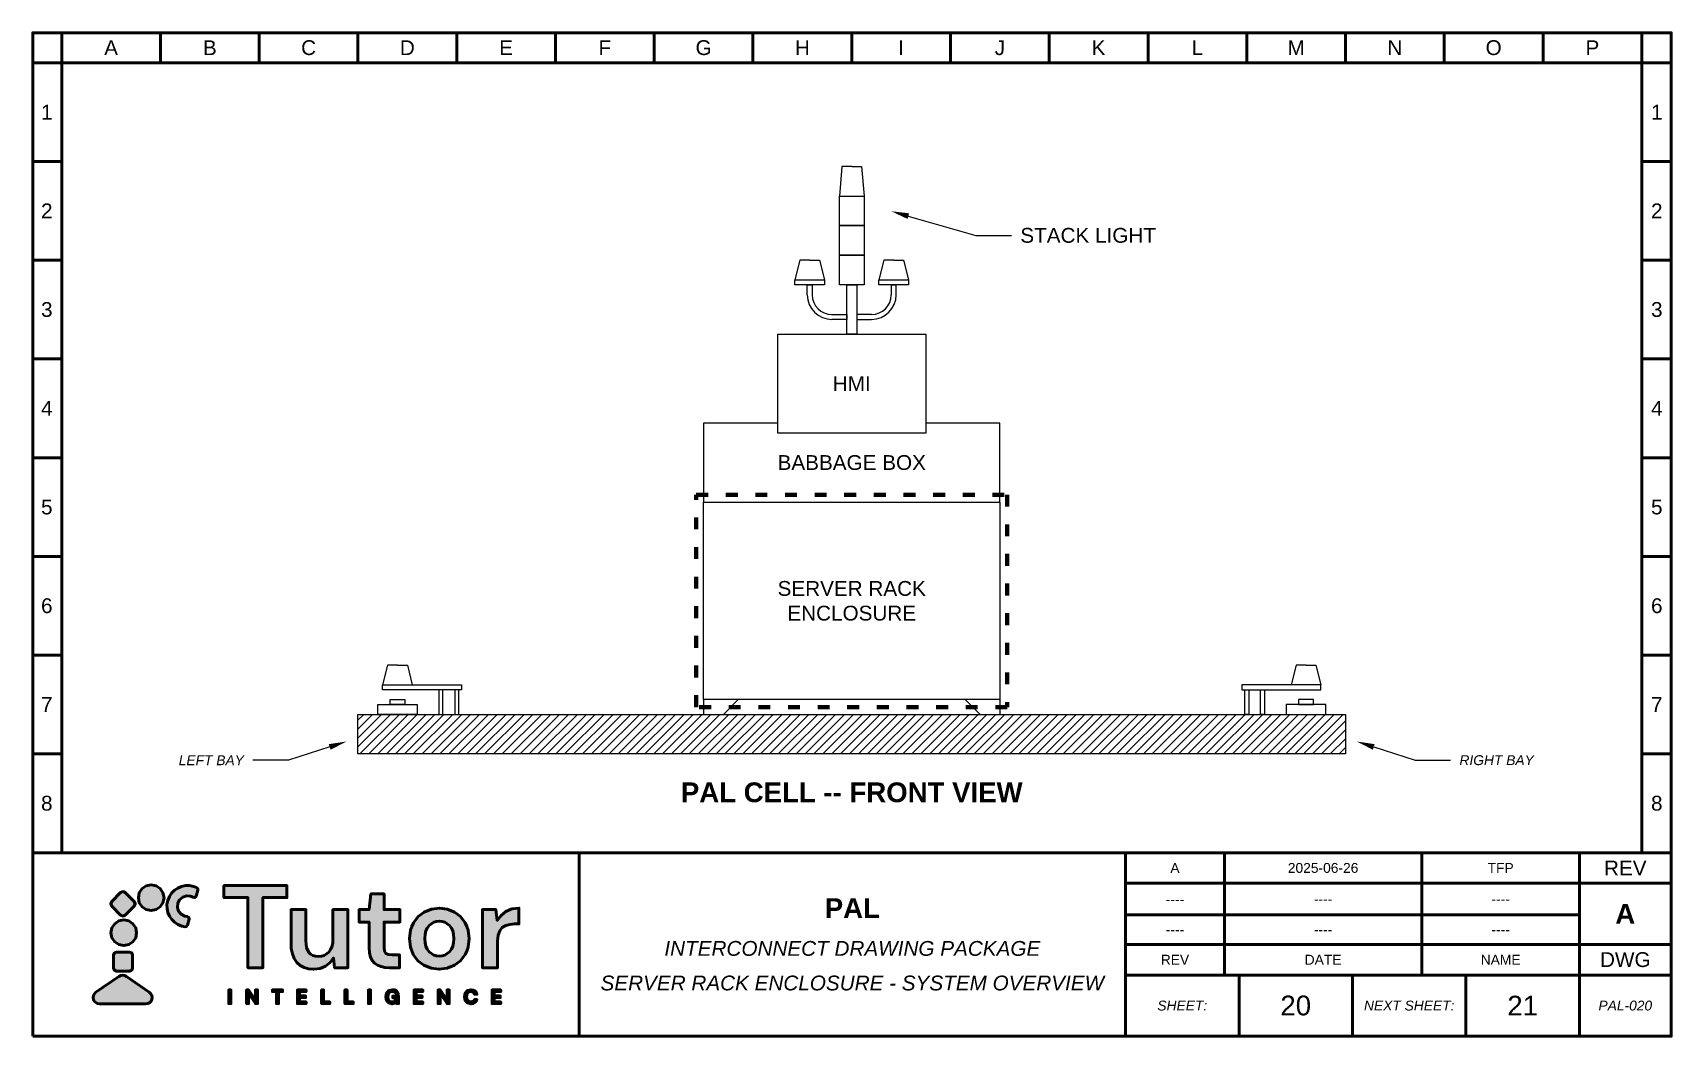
# Paper-space layout 'PAL-020' of a CAD drawing. Header units: inches. Extents: x 0 to 16.6, y 0 to 10.2.
# The model-space entities are those that its viewports show. They can reach past a viewport. Long polylines and large blocks are cut down to what shows.
import ezdxf
from ezdxf import colors
from ezdxf.entities.mleader import LeaderData, LeaderLine
from ezdxf.math import Vec2, Vec3

# ---------------------------------------------------------------- set-up
doc = ezdxf.new("R2010")
doc.units = ezdxf.units.IN
doc.header["$MEASUREMENT"] = 0
doc.linetypes.add('ACAD_ISO03W100', pattern=[30, 12, -18])
doc.layers.add('Layer 1', color=7, linetype='Continuous')
doc.styles.get("Standard").update_dxf_attribs({"font": 'arial.ttf'})

msp = doc.modelspace()

# ---------------------------------------------------------------- hatches: boundary and pattern name
h = msp.add_hatch()
h.set_pattern_fill('ANSI31', color=256, scale=0.51)
h.set_pattern_definition([(45, (-18.972687, -0.72652), (-0.04507806, 0.04507806), [])])
h.paths.add_polyline_path([(-16.855, 20.621), (-16.855, 21.021), (-26.855, 21.021), (-26.855, 20.621)])

# ---------------------------------------------------------------- linework, layer by layer
for p, q in [((-21.955, 26.571), (-21.98, 26.271)), ((-21.855, 26.571), (-21.955, 26.571)), ((-21.855, 26.571), (-21.755, 26.571)), ((-21.755, 26.571), (-21.73, 26.271)), ((-22.38, 25.621), (-22.43, 25.421)), ((-22.28, 25.621), (-22.38, 25.621)), ((-22.28, 25.621), (-22.18, 25.621)), ((-22.18, 25.621), (-22.13, 25.421)), ((-21.53, 25.621), (-21.58, 25.421)), ((-21.43, 25.621), (-21.53, 25.621)), ((-21.43, 25.621), (-21.33, 25.621)), ((-21.33, 25.621), (-21.28, 25.421)), ((-22.255, 25.371), (-22.305, 25.371)), ((-21.455, 25.371), (-21.405, 25.371)), ((-26.555, 21.521), (-26.605, 21.321)), ((-26.455, 21.521), (-26.555, 21.521)), ((-26.455, 21.521), (-26.355, 21.521)), ((-26.355, 21.521), (-26.305, 21.321)), ((-17.355, 21.521), (-17.405, 21.321)), ((-17.255, 21.521), (-17.355, 21.521)), ((-17.255, 21.521), (-17.155, 21.521)), ((-17.155, 21.521), (-17.105, 21.321)), ((-23.355, 21.171), (-23.355, 21.021)), ((-23.155, 21.021), (-23.005, 21.171)), ((-20.556, 21.021), (-20.706, 21.171)), ((-20.355, 21.171), (-20.356, 21.021))]:
    msp.add_line(p, q)
at = {"linetype": 'ACAD_ISO03W100', "ltscale": 0.02}
msp.add_lwpolyline([(-29.855, 27.621), (-13.855, 27.621), (-13.855, 19.621), (-29.855, 19.621)], close=True, dxfattribs=at)
for points in [[(-21.98, 26.271), (-21.73, 26.271), (-21.73, 25.971), (-21.98, 25.971)], [(-21.98, 25.971), (-21.73, 25.971), (-21.73, 25.671), (-21.98, 25.671)], [(-21.98, 25.671), (-21.73, 25.671), (-21.73, 25.371), (-21.98, 25.371)], [(-22.43, 25.421), (-22.13, 25.421), (-22.13, 25.371), (-22.43, 25.371)], [(-21.58, 25.421), (-21.28, 25.421), (-21.28, 25.371), (-21.58, 25.371)], [(-21.905, 25.371), (-21.805, 25.371), (-21.805, 24.871), (-21.905, 24.871)], [(-22.605, 24.871), (-21.105, 24.871), (-21.105, 23.871), (-22.605, 23.871)], [(-23.355, 23.171), (-20.355, 23.171), (-20.355, 21.171), (-23.355, 21.171)], [(-26.605, 21.321), (-25.805, 21.321), (-25.805, 21.271), (-26.605, 21.271)], [(-25.995, 21.271), (-26.035, 21.271), (-26.035, 21.021), (-25.995, 21.021)], [(-25.835, 21.271), (-25.875, 21.271), (-25.875, 21.021), (-25.835, 21.021)], [(-17.105, 21.321), (-17.905, 21.321), (-17.905, 21.271), (-17.105, 21.271)], [(-17.875, 21.271), (-17.835, 21.271), (-17.835, 21.021), (-17.875, 21.021)], [(-17.715, 21.271), (-17.675, 21.271), (-17.675, 21.021), (-17.715, 21.021)], [(-26.655, 21.121), (-26.255, 21.121), (-26.255, 21.021), (-26.655, 21.021)], [(-26.53, 21.171), (-26.38, 21.171), (-26.38, 21.121), (-26.53, 21.121)], [(-17.055, 21.121), (-17.455, 21.121), (-17.455, 21.021), (-17.055, 21.021)], [(-17.18, 21.171), (-17.33, 21.171), (-17.33, 21.121), (-17.18, 21.121)], [(-26.855, 21.021), (-16.855, 21.021), (-16.855, 20.621), (-26.855, 20.621)]]:
    msp.add_lwpolyline(points, close=True)
for points in [[(-22.305, 25.271), (-22.305, 25.371), (-22.255, 25.371), (-22.255, 25.271)], [(-21.405, 25.271), (-21.405, 25.371), (-21.455, 25.371), (-21.455, 25.271)], [(-22.055, 25.071), (-21.905, 25.071), (-21.905, 25.021), (-22.055, 25.021)], [(-21.655, 25.071), (-21.805, 25.071), (-21.805, 25.021), (-21.655, 25.021)], [(-22.605, 23.971), (-23.355, 23.971), (-23.355, 23.171), (-20.355, 23.171), (-20.355, 23.971), (-21.105, 23.971)]]:
    msp.add_lwpolyline(points)
at = {"color": 3, "linetype": 'ACAD_ISO03W100', "lineweight": 80, "ltscale": 0.01}
msp.add_lwpolyline([(-23.43, 23.246), (-20.28, 23.246), (-20.28, 21.096), (-23.43, 21.096)], close=True, dxfattribs=at)
for centre, radius, start, end in [((-22.055, 25.271), 0.25, 180, 270), ((-22.055, 25.271), 0.2, 180, 270), ((-21.655, 25.271), 0.2, 270, 0), ((-21.655, 25.271), 0.25, 270, 0)]:
    msp.add_arc(centre, radius, start, end)

# ---------------------------------------------------------------- texts
at = {"color": 3, "attachment_point": 5}
for s, width, insert, char_height in [('{\\C256;HMI}', 2.12146, (-21.855, 24.371), 0.15), ('{\\C256;BABBAGE BOX}', 2.12146, (-21.855, 23.571), 0.15), ('{\\C256;SERVER RACK ENCLOSURE}', 2.12146, (-21.855, 22.171), 0.15), ('{\\fArial|b1|i0|c0|p34;\\C256;PAL CELL -- FRONT VIEW}', 3.93339, (-21.855, 20.231), 0.2)]:
    msp.add_mtext_dynamic_manual_height_columns(s, width=width, gutter_width=1, heights=[0], dxfattribs=dict(at, insert=insert, char_height=char_height))

# ---------------------------------------------------------------- leaders
ml = msp.add_multileader_mtext('Standard')
ml.set_content('\\pxsm1.2;STACK LIGHT', color=256)
ml.set_leader_properties()
ml.build(insert=Vec2(0, 0))
ml.multileader.update_dxf_attribs({"dogleg_length": 0.36, "arrow_head_size": 0.18})
ctx = ml.context
ctx.base_point, ctx.char_height, ctx.arrow_head_size, ctx.landing_gap_size, ctx.plane_origin = Vec3(-20.238, 25.872), 0.15, 0.18, 0.09, Vec3(-15.425, 27.347)
notes = []
notes.append((ctx, [(1, (1, 1, 0), (-20.598, 25.872), (1, 0), 0.36, [(0, [(-21.455, 26.117)], 0, [])])]))
ctx.mtext.insert, ctx.mtext.width, ctx.mtext.flow_direction = Vec3(-20.148, 25.948), 1.4456, 5
ml = msp.add_multileader_mtext('Standard')
ml.set_content('\\pxsm1.2;{\\fArial|b0|i1|c0|p34;LEFT BAY}', color=256)
ml.set_leader_properties()
ml.build(insert=Vec2(0, 0))
ml.multileader.update_dxf_attribs({"dogleg_length": 0.36, "arrow_head_size": 0.18})
ctx = ml.context
ctx.base_point, ctx.char_height, ctx.arrow_head_size, ctx.landing_gap_size, ctx.plane_origin = Vec3(-28.769, 20.557), 0.1, 0.18, 0.09, Vec3(-32.312, 21.615)
ctx.text_align_type = 2
notes.append((ctx, [(1, (1, 1, 0), (-27.56, 20.557), (-1, 0), 0.36, [(0, [(-26.97, 20.747)], 0, [])])]))
ctx.mtext.insert, ctx.mtext.width, ctx.mtext.alignment, ctx.mtext.flow_direction = Vec3(-28.01, 20.607), 1.4456, 3, 5
ml = msp.add_multileader_mtext('Standard')
ml.set_content('\\pxsm1.2;{\\fArial|b0|i1|c0|p34;RIGHT BAY}', color=256)
ml.set_leader_properties()
ml.build(insert=Vec2(0, 0))
ml.multileader.update_dxf_attribs({"dogleg_length": 0.36, "arrow_head_size": 0.18})
ctx = ml.context
ctx.base_point, ctx.char_height, ctx.arrow_head_size, ctx.landing_gap_size, ctx.plane_origin = Vec3(-15.791, 20.557), 0.1, 0.18, 0.09, Vec3(-11.398, 21.615)
notes.append((ctx, [(1, (1, 1, 0), (-16.151, 20.557), (1, 0), 0.36, [(0, [(-16.741, 20.747)], 0, [])])]))
ctx.mtext.insert, ctx.mtext.width, ctx.mtext.flow_direction = Vec3(-15.701, 20.608), 1.4456, 5
for ctx, leaders in notes:
    for number, flags, end, landing, length, lines in leaders:
        leader = LeaderData()
        leader.index, (leader.has_last_leader_line, leader.has_dogleg_vector, leader.attachment_direction) = number, flags
        leader.last_leader_point, leader.dogleg_vector, leader.dogleg_length = Vec3(end), Vec3(landing), length
        for number, points, colour, breaks in lines:
            line = LeaderLine()
            line.index, line.vertices, line.color, line.breaks = number, Vec3.list(points), colors.encode_raw_color(colour), breaks
            leader.lines.append(line)
        ctx.leaders.append(leader)

psp = doc.layouts.new('PAL-020')

# ---------------------------------------------------------------- hatches: boundary and pattern name
at = {"lineweight": 50, "true_color": 0x347eec}
h = psp.add_hatch(color=150, dxfattribs=at)
h.dxf.hatch_style = 1
h.paths.add_polyline_path([(1.153, 0.337), (1.175, 0.34), (1.194, 0.35), (1.208, 0.365), (1.216, 0.383), (1.219, 0.403), (1.216, 0.423), (1.207, 0.441), (1.19, 0.457), (0.958, 0.616), (0.94, 0.625), (0.92, 0.628), (0.901, 0.625), (0.883, 0.616), (0.65, 0.457), (0.634, 0.441), (0.624, 0.423), (0.621, 0.403), (0.625, 0.383), (0.633, 0.365), (0.647, 0.35), (0.665, 0.34), (0.688, 0.337)])
h.paths.add_polyline_path([(0.859, 0.863), (0.836, 0.853), (0.826, 0.83), (0.826, 0.701), (0.836, 0.678), (0.859, 0.668), (0.988, 0.668), (1.012, 0.678), (1.021, 0.701), (1.021, 0.83), (1.012, 0.853), (0.988, 0.863)])
h.paths.add_polyline_path([(0.932, 0.928), (0.983, 0.938), (1.024, 0.966), (1.052, 1.008), (1.062, 1.058), (1.052, 1.109), (1.024, 1.15), (0.983, 1.178), (0.932, 1.188), (0.882, 1.178), (0.84, 1.15), (0.812, 1.109), (0.802, 1.058), (0.812, 1.008), (0.84, 0.966), (0.882, 0.938)])
h.paths.add_polyline_path([(1.038, 1.328), (1.048, 1.351), (1.038, 1.374), (0.947, 1.465), (0.924, 1.475), (0.9, 1.465), (0.809, 1.374), (0.8, 1.351), (0.809, 1.328), (0.9, 1.236), (0.924, 1.227), (0.947, 1.236)])
h.paths.add_polyline_path([(1.117, 1.321), (1.158, 1.293), (1.209, 1.283), (1.259, 1.293), (1.301, 1.321), (1.328, 1.362), (1.339, 1.413), (1.328, 1.463), (1.301, 1.505), (1.259, 1.533), (1.209, 1.543), (1.158, 1.533), (1.117, 1.505), (1.089, 1.463), (1.079, 1.413), (1.089, 1.362)])
h.paths.add_polyline_path([(1.37, 1.303), (1.378, 1.263), (1.394, 1.226), (1.417, 1.193), (1.445, 1.164), (1.48, 1.141), (1.519, 1.125), (1.552, 1.118), (1.568, 1.122), (1.577, 1.135), (1.595, 1.197), (1.591, 1.214), (1.575, 1.222), (1.549, 1.226), (1.512, 1.245), (1.486, 1.276), (1.474, 1.315), (1.478, 1.356), (1.497, 1.393), (1.528, 1.419), (1.567, 1.431), (1.608, 1.428), (1.632, 1.417), (1.65, 1.415), (1.663, 1.427), (1.681, 1.489), (1.68, 1.505), (1.669, 1.516), (1.638, 1.528), (1.596, 1.536), (1.555, 1.536), (1.515, 1.527), (1.478, 1.511), (1.444, 1.489), (1.416, 1.46), (1.393, 1.425), (1.377, 1.386), (1.369, 1.344)])
at = {"lineweight": 50, "true_color": 0x000000}
h = psp.add_hatch(color=18, dxfattribs=at)
h.dxf.hatch_style = 1
h.paths.add_polyline_path([(2.34, 1.414), (2.584, 1.414), (2.584, 1.536), (1.946, 1.536), (1.946, 1.414), (2.188, 1.414), (2.188, 0.704), (2.34, 0.704)])
h.paths.add_polyline_path([(2.625, 0.961), (2.628, 0.898), (2.639, 0.843), (2.658, 0.797), (2.684, 0.758), (2.718, 0.728), (2.757, 0.707), (2.803, 0.694), (2.855, 0.689), (2.92, 0.697), (2.975, 0.72), (3.021, 0.757), (3.055, 0.804), (3.067, 0.704), (3.201, 0.704), (3.201, 1.293), (3.049, 1.293), (3.049, 0.989), (3.047, 0.951), (3.039, 0.917), (3.026, 0.888), (3.008, 0.863), (2.986, 0.843), (2.961, 0.829), (2.934, 0.821), (2.904, 0.818), (2.873, 0.82), (2.846, 0.828), (2.824, 0.841), (2.807, 0.858), (2.783, 0.908), (2.776, 0.975), (2.776, 1.293), (2.625, 1.293)])
h.paths.add_polyline_path([(3.416, 0.909), (3.419, 0.856), (3.43, 0.812), (3.447, 0.776), (3.472, 0.749), (3.502, 0.729), (3.537, 0.715), (3.576, 0.706), (3.62, 0.704), (3.724, 0.704), (3.724, 0.833), (3.65, 0.833), (3.611, 0.837), (3.586, 0.849), (3.573, 0.872), (3.568, 0.908), (3.568, 1.166), (3.727, 1.166), (3.727, 1.293), (3.568, 1.293), (3.568, 1.452), (3.434, 1.452), (3.416, 1.293), (3.315, 1.293), (3.315, 1.166), (3.416, 1.166)])
h.paths.add_polyline_path([(3.834, 0.912), (3.863, 0.837), (3.91, 0.775), (3.971, 0.729), (4.045, 0.699), (4.126, 0.689), (4.207, 0.699), (4.279, 0.729), (4.341, 0.775), (4.388, 0.837), (4.405, 0.873), (4.418, 0.912), (4.428, 0.999), (4.418, 1.084), (4.405, 1.123), (4.388, 1.159), (4.341, 1.222), (4.279, 1.268), (4.207, 1.298), (4.127, 1.308), (4.046, 1.298), (3.973, 1.268), (3.912, 1.222), (3.864, 1.159), (3.847, 1.123), (3.834, 1.084), (3.824, 0.999)])
h.paths.add_polyline_path([(3.98, 0.999), (3.982, 1.04), (3.99, 1.076), (4.004, 1.106), (4.023, 1.131), (4.046, 1.15), (4.071, 1.164), (4.098, 1.173), (4.127, 1.176), (4.155, 1.173), (4.182, 1.164), (4.229, 1.131), (4.249, 1.106), (4.262, 1.076), (4.271, 1.04), (4.273, 0.999), (4.271, 0.957), (4.262, 0.921), (4.249, 0.891), (4.229, 0.865), (4.182, 0.832), (4.155, 0.824), (4.126, 0.821), (4.097, 0.824), (4.07, 0.832), (4.023, 0.865), (4.004, 0.891), (3.99, 0.921), (3.982, 0.957)], flags=16)
h.paths.add_polyline_path([(4.564, 0.704), (4.716, 0.704), (4.716, 0.972), (4.722, 1.033), (4.738, 1.078), (4.764, 1.111), (4.8, 1.132), (4.841, 1.143), (4.889, 1.147), (4.932, 1.147), (4.932, 1.308), (4.861, 1.299), (4.801, 1.273), (4.752, 1.234), (4.714, 1.183), (4.7, 1.293), (4.564, 1.293)])
h.paths.add_polyline_path([(1.995, 0.34), (2.016, 0.34), (2.016, 0.479), (1.995, 0.479)])
h.paths.add_polyline_path([(2.196, 0.445), (2.265, 0.34), (2.286, 0.34), (2.286, 0.479), (2.265, 0.479), (2.265, 0.375), (2.196, 0.479), (2.175, 0.479), (2.175, 0.34), (2.196, 0.34)])
h.paths.add_polyline_path([(2.478, 0.34), (2.499, 0.34), (2.499, 0.462), (2.54, 0.462), (2.54, 0.479), (2.437, 0.479), (2.437, 0.462), (2.478, 0.462)])
h.paths.add_polyline_path([(2.69, 0.34), (2.778, 0.34), (2.778, 0.357), (2.711, 0.357), (2.711, 0.402), (2.772, 0.402), (2.772, 0.419), (2.711, 0.419), (2.711, 0.462), (2.778, 0.462), (2.778, 0.479), (2.69, 0.479)])
h.paths.add_polyline_path([(2.934, 0.34), (3.018, 0.34), (3.018, 0.357), (2.955, 0.357), (2.955, 0.479), (2.934, 0.479)])
h.paths.add_polyline_path([(3.171, 0.34), (3.255, 0.34), (3.255, 0.357), (3.192, 0.357), (3.192, 0.479), (3.171, 0.479)])
h.paths.add_polyline_path([(3.409, 0.34), (3.43, 0.34), (3.43, 0.479), (3.409, 0.479)])
h = psp.add_hatch(color=18, dxfattribs=at)
h.dxf.hatch_style = 1
h.paths.add_polyline_path([(3.606, 0.409), (3.609, 0.431), (3.618, 0.448), (3.633, 0.458), (3.652, 0.462), (3.676, 0.456), (3.689, 0.438), (3.713, 0.438), (3.705, 0.456), (3.692, 0.47), (3.674, 0.479), (3.652, 0.481), (3.616, 0.472), (3.592, 0.447), (3.584, 0.409), (3.592, 0.372), (3.615, 0.347), (3.649, 0.338), (3.676, 0.344), (3.694, 0.361), (3.696, 0.34), (3.715, 0.34), (3.715, 0.416), (3.656, 0.416), (3.656, 0.399), (3.694, 0.399), (3.681, 0.368), (3.669, 0.36), (3.65, 0.357), (3.632, 0.36), (3.618, 0.37), (3.609, 0.387)])
h = psp.add_hatch(color=18, dxfattribs=at)
h.dxf.hatch_style = 1
h.paths.add_polyline_path([(3.892, 0.402), (3.953, 0.402), (3.953, 0.419), (3.892, 0.419), (3.892, 0.462), (3.959, 0.462), (3.959, 0.479), (3.871, 0.479), (3.871, 0.34), (3.959, 0.34), (3.959, 0.357), (3.892, 0.357)])
h.paths.add_polyline_path([(4.115, 0.34), (4.136, 0.34), (4.136, 0.445), (4.206, 0.34), (4.227, 0.34), (4.227, 0.479), (4.206, 0.479), (4.206, 0.375), (4.136, 0.479), (4.115, 0.479)])
h.paths.add_polyline_path([(4.402, 0.41), (4.405, 0.432), (4.415, 0.448), (4.429, 0.459), (4.447, 0.463), (4.472, 0.455), (4.484, 0.436), (4.507, 0.436), (4.5, 0.455), (4.487, 0.47), (4.47, 0.478), (4.448, 0.481), (4.412, 0.472), (4.389, 0.447), (4.381, 0.41), (4.389, 0.372), (4.412, 0.347), (4.448, 0.338), (4.47, 0.341), (4.487, 0.35), (4.5, 0.364), (4.507, 0.382), (4.484, 0.382), (4.472, 0.364), (4.447, 0.357), (4.429, 0.36), (4.415, 0.371), (4.405, 0.388)])
h.paths.add_polyline_path([(4.661, 0.34), (4.749, 0.34), (4.749, 0.357), (4.682, 0.357), (4.682, 0.402), (4.743, 0.402), (4.743, 0.419), (4.682, 0.419), (4.682, 0.462), (4.749, 0.462), (4.749, 0.479), (4.661, 0.479)])

# ---------------------------------------------------------------- linework, layer by layer
at = {"lineweight": 50}
for p, q in [((0.303, 9.869), (0.303, 10.173)), ((1.303, 10.173), (1.303, 9.869)), ((2.303, 10.173), (2.303, 9.869)), ((3.303, 10.173), (3.303, 9.869)), ((4.303, 10.173), (4.303, 9.869)), ((5.303, 10.173), (5.303, 9.869)), ((6.303, 10.173), (6.303, 9.869)), ((7.303, 10.173), (7.303, 9.869)), ((8.303, 10.173), (8.303, 9.869)), ((9.303, 10.173), (9.303, 9.869)), ((10.303, 10.173), (10.303, 9.869)), ((11.303, 10.173), (11.303, 9.869)), ((12.303, 10.173), (12.303, 9.869)), ((13.303, 10.173), (13.303, 9.869)), ((14.303, 10.173), (14.303, 9.869)), ((15.303, 10.173), (15.303, 9.869)), ((16.303, 9.869), (16.303, 10.173)), ((0.303, 9.869), (0.01, 9.869)), ((16.303, 9.869), (16.303, 1.869)), ((16.303, 9.869), (16.601, 9.869)), ((0.303, 8.869), (0.01, 8.869)), ((16.601, 8.869), (16.303, 8.869)), ((0.303, 7.869), (0.01, 7.869)), ((16.601, 7.869), (16.303, 7.869)), ((0.303, 6.869), (0.01, 6.869)), ((16.601, 6.869), (16.303, 6.869)), ((0.303, 5.869), (0.01, 5.869)), ((16.601, 5.869), (16.303, 5.869)), ((0.303, 4.869), (0.01, 4.869)), ((16.601, 4.869), (16.303, 4.869)), ((0.303, 3.869), (0.01, 3.869)), ((16.601, 3.869), (16.303, 3.869)), ((0.303, 2.869), (0.01, 2.869)), ((16.601, 2.869), (16.303, 2.869)), ((16.601, 1.869), (0.01, 1.869)), ((5.543, 0.01), (5.543, 1.869)), ((11.076, 0.01), (11.076, 1.869)), ((12.076, 0.629), (12.076, 1.869)), ((14.076, 0.629), (14.076, 1.869)), ((15.672, 1.869), (15.672, 0.01)), ((15.672, 1.869), (16.601, 1.869)), ((11.076, 1.559), (15.672, 1.559)), ((15.672, 1.559), (16.601, 1.559)), ((11.076, 1.239), (15.672, 1.239)), ((11.076, 0.94), (15.672, 0.94)), ((16.601, 0.94), (15.672, 0.94)), ((11.076, 0.629), (15.672, 0.629)), ((12.225, 0.01), (12.225, 0.629)), ((13.374, 0.01), (13.374, 0.629)), ((14.523, 0.01), (14.523, 0.629)), ((15.672, 0.629), (16.601, 0.629))]:
    psp.add_line(p, q, dxfattribs=at)
psp.add_lwpolyline([(0.01, 0.01), (16.601, 0.01), (16.601, 10.173), (0.01, 10.173)], close=True, dxfattribs=at)
psp.add_lwpolyline([(16.303, 1.869), (16.303, 9.869), (0.303, 9.869), (0.303, 1.869)], dxfattribs=at)
at = {"layer": 'Layer 1', "color": 150, "lineweight": 50, "true_color": 0x347eec}
for points in [[(1.339, 1.413), (1.328, 1.463), (1.301, 1.505), (1.259, 1.533), (1.209, 1.543), (1.158, 1.533), (1.117, 1.505), (1.089, 1.463), (1.079, 1.413), (1.089, 1.362), (1.117, 1.321), (1.158, 1.293), (1.209, 1.283), (1.259, 1.293), (1.301, 1.321), (1.328, 1.362), (1.339, 1.413), (1.339, 1.413)], [(1.577, 1.135), (1.568, 1.122), (1.552, 1.118), (1.519, 1.125), (1.48, 1.141), (1.445, 1.164), (1.417, 1.193), (1.394, 1.226), (1.378, 1.263), (1.37, 1.303), (1.369, 1.344), (1.377, 1.386), (1.393, 1.425), (1.416, 1.46), (1.444, 1.489), (1.478, 1.511), (1.515, 1.527), (1.555, 1.536), (1.596, 1.536), (1.638, 1.528), (1.669, 1.516), (1.68, 1.505), (1.681, 1.489), (1.663, 1.427), (1.65, 1.415), (1.632, 1.417), (1.608, 1.428), (1.567, 1.431), (1.528, 1.419), (1.497, 1.393), (1.478, 1.356), (1.474, 1.315), (1.486, 1.276), (1.512, 1.245), (1.549, 1.226), (1.575, 1.222), (1.591, 1.214), (1.595, 1.197), (1.577, 1.135), (1.577, 1.135)], [(0.9, 1.236), (0.924, 1.227), (0.947, 1.236), (1.038, 1.328), (1.048, 1.351), (1.038, 1.374), (0.947, 1.465), (0.924, 1.475), (0.9, 1.465), (0.809, 1.374), (0.8, 1.351), (0.809, 1.328), (0.9, 1.236), (0.9, 1.236)], [(1.062, 1.058), (1.052, 1.109), (1.024, 1.15), (0.983, 1.178), (0.932, 1.188), (0.882, 1.178), (0.84, 1.15), (0.812, 1.109), (0.802, 1.058), (0.812, 1.008), (0.84, 0.966), (0.882, 0.938), (0.932, 0.928), (0.983, 0.938), (1.024, 0.966), (1.052, 1.008), (1.062, 1.058), (1.062, 1.058)], [(0.826, 0.701), (0.836, 0.678), (0.859, 0.668), (0.988, 0.668), (1.012, 0.678), (1.021, 0.701), (1.021, 0.83), (1.012, 0.853), (0.988, 0.863), (0.859, 0.863), (0.836, 0.853), (0.826, 0.83), (0.826, 0.701), (0.826, 0.701)], [(0.883, 0.616), (0.901, 0.625), (0.92, 0.628), (0.94, 0.625), (0.958, 0.616), (1.19, 0.457), (1.207, 0.441), (1.216, 0.423), (1.219, 0.403), (1.216, 0.383), (1.208, 0.365), (1.194, 0.35), (1.175, 0.34), (1.153, 0.337), (0.688, 0.337), (0.665, 0.34), (0.647, 0.35), (0.633, 0.365), (0.625, 0.383), (0.621, 0.403), (0.624, 0.423), (0.634, 0.441), (0.65, 0.457), (0.883, 0.616), (0.883, 0.616)]]:
    psp.add_lwpolyline(points, close=True, dxfattribs=at)
at = {"layer": 'Layer 1', "color": 7, "lineweight": 50}
for points in [[(2.188, 0.704), (2.188, 1.414), (1.946, 1.414), (1.946, 1.536), (2.584, 1.536), (2.584, 1.414), (2.34, 1.414), (2.34, 0.704), (2.188, 0.704), (2.188, 0.704)], [(3.62, 0.704), (3.576, 0.706), (3.537, 0.715), (3.502, 0.729), (3.472, 0.749), (3.447, 0.776), (3.43, 0.812), (3.419, 0.856), (3.416, 0.909), (3.416, 1.166), (3.315, 1.166), (3.315, 1.293), (3.416, 1.293), (3.434, 1.452), (3.568, 1.452), (3.568, 1.293), (3.727, 1.293), (3.727, 1.166), (3.568, 1.166), (3.568, 0.908), (3.573, 0.872), (3.586, 0.849), (3.611, 0.837), (3.65, 0.833), (3.724, 0.833), (3.724, 0.704), (3.62, 0.704), (3.62, 0.704)], [(2.855, 0.689), (2.803, 0.694), (2.757, 0.707), (2.718, 0.728), (2.684, 0.758), (2.658, 0.797), (2.639, 0.843), (2.628, 0.898), (2.625, 0.961), (2.625, 1.293), (2.776, 1.293), (2.776, 0.975), (2.783, 0.908), (2.807, 0.858), (2.824, 0.841), (2.846, 0.828), (2.873, 0.82), (2.904, 0.818), (2.934, 0.821), (2.961, 0.829), (2.986, 0.843), (3.008, 0.863), (3.026, 0.888), (3.039, 0.917), (3.047, 0.951), (3.049, 0.989), (3.049, 1.293), (3.201, 1.293), (3.201, 0.704), (3.067, 0.704), (3.055, 0.804), (3.021, 0.757), (2.975, 0.72), (2.92, 0.697), (2.855, 0.689), (2.855, 0.689)], [(4.126, 0.689), (4.045, 0.699), (3.971, 0.729), (3.91, 0.775), (3.863, 0.837), (3.834, 0.912), (3.824, 0.999), (3.834, 1.084), (3.847, 1.123), (3.864, 1.159), (3.912, 1.222), (3.973, 1.268), (4.046, 1.298), (4.127, 1.308), (4.207, 1.298), (4.279, 1.268), (4.341, 1.222), (4.388, 1.159), (4.405, 1.123), (4.418, 1.084), (4.428, 0.999), (4.418, 0.912), (4.405, 0.873), (4.388, 0.837), (4.341, 0.775), (4.279, 0.729), (4.207, 0.699), (4.126, 0.689), (4.126, 0.689)], [(4.126, 0.821), (4.155, 0.824), (4.182, 0.832), (4.229, 0.865), (4.249, 0.891), (4.262, 0.921), (4.271, 0.957), (4.273, 0.999), (4.271, 1.04), (4.262, 1.076), (4.249, 1.106), (4.229, 1.131), (4.182, 1.164), (4.155, 1.173), (4.127, 1.176), (4.098, 1.173), (4.071, 1.164), (4.046, 1.15), (4.023, 1.131), (4.004, 1.106), (3.99, 1.076), (3.982, 1.04), (3.98, 0.999), (3.982, 0.957), (3.99, 0.921), (4.004, 0.891), (4.023, 0.865), (4.07, 0.832), (4.097, 0.824), (4.126, 0.821), (4.126, 0.821)], [(4.564, 0.704), (4.564, 1.293), (4.7, 1.293), (4.714, 1.183), (4.752, 1.234), (4.801, 1.273), (4.861, 1.299), (4.932, 1.308), (4.932, 1.147), (4.889, 1.147), (4.841, 1.143), (4.8, 1.132), (4.764, 1.111), (4.738, 1.078), (4.722, 1.033), (4.716, 0.972), (4.716, 0.704), (4.564, 0.704), (4.564, 0.704)], [(1.995, 0.34), (1.995, 0.479), (2.016, 0.479), (2.016, 0.34), (1.995, 0.34), (1.995, 0.34)], [(2.175, 0.34), (2.175, 0.479), (2.196, 0.479), (2.265, 0.375), (2.265, 0.479), (2.286, 0.479), (2.286, 0.34), (2.265, 0.34), (2.196, 0.445), (2.196, 0.34), (2.175, 0.34), (2.175, 0.34)], [(2.478, 0.34), (2.478, 0.462), (2.437, 0.462), (2.437, 0.479), (2.54, 0.479), (2.54, 0.462), (2.499, 0.462), (2.499, 0.34), (2.478, 0.34), (2.478, 0.34)], [(2.69, 0.34), (2.69, 0.479), (2.778, 0.479), (2.778, 0.462), (2.711, 0.462), (2.711, 0.419), (2.772, 0.419), (2.772, 0.402), (2.711, 0.402), (2.711, 0.357), (2.778, 0.357), (2.778, 0.34), (2.69, 0.34), (2.69, 0.34)], [(2.934, 0.34), (2.934, 0.479), (2.955, 0.479), (2.955, 0.357), (3.018, 0.357), (3.018, 0.34), (2.934, 0.34), (2.934, 0.34)], [(3.171, 0.34), (3.171, 0.479), (3.192, 0.479), (3.192, 0.357), (3.255, 0.357), (3.255, 0.34), (3.171, 0.34), (3.171, 0.34)], [(3.409, 0.34), (3.409, 0.479), (3.43, 0.479), (3.43, 0.34), (3.409, 0.34), (3.409, 0.34)], [(3.649, 0.338), (3.615, 0.347), (3.592, 0.372), (3.584, 0.409), (3.592, 0.447), (3.616, 0.472), (3.652, 0.481), (3.674, 0.479), (3.692, 0.47), (3.705, 0.456), (3.713, 0.438), (3.689, 0.438), (3.676, 0.456), (3.652, 0.462), (3.633, 0.458), (3.618, 0.448), (3.609, 0.431), (3.606, 0.409), (3.609, 0.387), (3.618, 0.37), (3.632, 0.36), (3.65, 0.357), (3.669, 0.36), (3.681, 0.368), (3.694, 0.399), (3.656, 0.399), (3.656, 0.416), (3.715, 0.416), (3.715, 0.34), (3.696, 0.34), (3.694, 0.361), (3.676, 0.344), (3.649, 0.338), (3.649, 0.338)], [(3.871, 0.34), (3.871, 0.479), (3.959, 0.479), (3.959, 0.462), (3.892, 0.462), (3.892, 0.419), (3.953, 0.419), (3.953, 0.402), (3.892, 0.402), (3.892, 0.357), (3.959, 0.357), (3.959, 0.34), (3.871, 0.34), (3.871, 0.34)], [(4.115, 0.34), (4.115, 0.479), (4.136, 0.479), (4.206, 0.375), (4.206, 0.479), (4.227, 0.479), (4.227, 0.34), (4.206, 0.34), (4.136, 0.445), (4.136, 0.34), (4.115, 0.34), (4.115, 0.34)], [(4.448, 0.338), (4.412, 0.347), (4.389, 0.372), (4.381, 0.41), (4.389, 0.447), (4.412, 0.472), (4.448, 0.481), (4.47, 0.478), (4.487, 0.47), (4.5, 0.455), (4.507, 0.436), (4.484, 0.436), (4.472, 0.455), (4.447, 0.463), (4.429, 0.459), (4.415, 0.448), (4.405, 0.432), (4.402, 0.41), (4.405, 0.388), (4.415, 0.371), (4.429, 0.36), (4.447, 0.357), (4.472, 0.364), (4.484, 0.382), (4.507, 0.382), (4.5, 0.364), (4.487, 0.35), (4.47, 0.341), (4.448, 0.338), (4.448, 0.338)], [(4.661, 0.34), (4.661, 0.479), (4.749, 0.479), (4.749, 0.462), (4.682, 0.462), (4.682, 0.419), (4.743, 0.419), (4.743, 0.402), (4.682, 0.402), (4.682, 0.357), (4.749, 0.357), (4.749, 0.34), (4.661, 0.34), (4.661, 0.34)]]:
    psp.add_lwpolyline(points, close=True, dxfattribs=at)

# ---------------------------------------------------------------- texts
at = {"lineweight": 50}
for s, width, heights, insert, char_height, attachment_point in [('\\pxqc;A', 1, [0], (0.303, 10.021), 0.15, 4), ('\\pxqc;B', 1, [0], (1.303, 10.021), 0.15, 4), ('\\pxqc;C', 1, [0], (2.303, 10.021), 0.15, 4), ('\\pxqc;D', 1, [0], (3.303, 10.021), 0.15, 4), ('\\pxqc;E', 1, [0], (4.303, 10.021), 0.15, 4), ('\\pxqc;F', 1, [0], (5.303, 10.021), 0.15, 4), ('\\pxqc;G', 1, [0], (6.303, 10.021), 0.15, 4), ('\\pxqc;H', 1, [0], (7.303, 10.021), 0.15, 4), ('\\pxqc;I', 1, [0], (8.303, 10.021), 0.15, 4), ('\\pxqc;J', 1, [0], (9.303, 10.021), 0.15, 4), ('\\pxqc;K', 1, [0], (10.303, 10.021), 0.15, 4), ('\\pxqc;L', 1, [0], (11.303, 10.021), 0.15, 4), ('\\pxqc;M', 1, [0], (12.303, 10.021), 0.15, 4), ('\\pxqc;N', 1, [0], (13.303, 10.021), 0.15, 4), ('\\pxqc;O', 1, [0], (14.303, 10.021), 0.15, 4), ('\\pxqc;P', 1, [0], (15.303, 10.021), 0.15, 4), ('1', 0.28267, [0.985], (0.152, 9.369), 0.15, 5), ('1', 0.28267, [0.985], (16.455, 9.369), 0.15, 5), ('2', 0.28267, [0.985], (0.152, 8.369), 0.15, 5), ('2', 0.28267, [0.985], (16.455, 8.369), 0.15, 5), ('3', 0.28267, [0.985], (0.152, 7.369), 0.15, 5), ('3', 0.28267, [0.985], (16.455, 7.369), 0.15, 5), ('4', 0.28267, [0.985], (0.152, 6.369), 0.15, 5), ('4', 0.28267, [0.985], (16.455, 6.369), 0.15, 5), ('5', 0.28267, [0.985], (0.152, 5.369), 0.15, 5), ('5', 0.28267, [0.985], (16.455, 5.369), 0.15, 5), ('6', 0.28267, [0.985], (0.152, 4.369), 0.15, 5), ('6', 0.28267, [0.985], (16.455, 4.369), 0.15, 5), ('7', 0.28267, [0.985], (0.152, 3.369), 0.15, 5), ('7', 0.28267, [0.985], (16.455, 3.369), 0.15, 5), ('8', 0.28267, [0.985], (0.152, 2.369), 0.15, 5), ('8', 0.28267, [0.985], (16.455, 2.369), 0.15, 5), ('A', 1, [0], (11.576, 1.714), 0.1, 5), ('2025-06-26', 1, [0], (13.076, 1.714), 0.1, 5), ('TFP', 1, [0], (14.874, 1.714), 0.1, 5), ('REV', 0.54893, [0], (16.136, 1.714), 0.15, 5), ('----', 1, [0], (11.576, 1.397), 0.1, 5), ('----', 1, [0], (13.076, 1.399), 0.1, 5), ('----', 1, [0], (14.874, 1.399), 0.1, 5), ('{\\fArial|b1|i0|c0|p34;A}', 1.04591, [0], (16.136, 1.25), 0.2, 5), ('----', 1, [0], (11.576, 1.09), 0.1, 5), ('----', 1, [0], (13.076, 1.09), 0.1, 5), ('----', 1, [0], (14.874, 1.09), 0.1, 5), ('REV', 1, [0], (11.576, 0.785), 0.1, 5), ('DATE', 2, [0], (13.076, 0.785), 0.1, 5), ('NAME', 1.59557, [0], (14.874, 0.785), 0.1, 5), ('DWG', 0.54893, [0], (16.136, 0.785), 0.15, 5), ('{\\fArial|b0|i1|c0|p34;SHEET:}', 1.04591, [0], (11.65, 0.32), 0.1, 5), ('20', 1.04591, [0], (12.799, 0.32), 0.2, 5), ('{\\fArial|b0|i1|c0|p34;NEXT SHEET:}', 1.04591, [0], (13.948, 0.32), 0.1, 5), ('21', 1.04591, [0], (15.097, 0.32), 0.2, 5), ('{\\fArial|b0|i1|c0|p34;PAL-020}', 1.04591, [0], (16.136, 0.32), 0.1, 5)]:
    psp.add_mtext_dynamic_manual_height_columns(s, width=width, gutter_width=1, heights=heights, dxfattribs=dict(at, insert=insert, char_height=char_height, attachment_point=attachment_point))
at = {"lineweight": 50, "insert": (8.309, 0.94), "char_height": 0.2, "width": 11.15392, "attachment_point": 5}
psp.add_mtext('{\\fArial|b1|i0|c0|p34;PAL}\\P{\\H0.3x;\\P\\fArial|b0|i1|c0|p34;\\H2.5x;INTERCONNECT DRAWING PACKAGE\\P\\H0.4x;\\P\\H2.5x;SERVER RACK ENCLOSURE - SYSTEM OVERVIEW}', dxfattribs=at)

# ---------------------------------------------------------------- viewports
at = {"layer": '0'}
psp.add_viewport(center=(8.303, 5.869), size=(16, 8), view_center_point=(-21.855, 23.621), view_height=8, dxfattribs=at)

doc.saveas('drawing.dxf')
